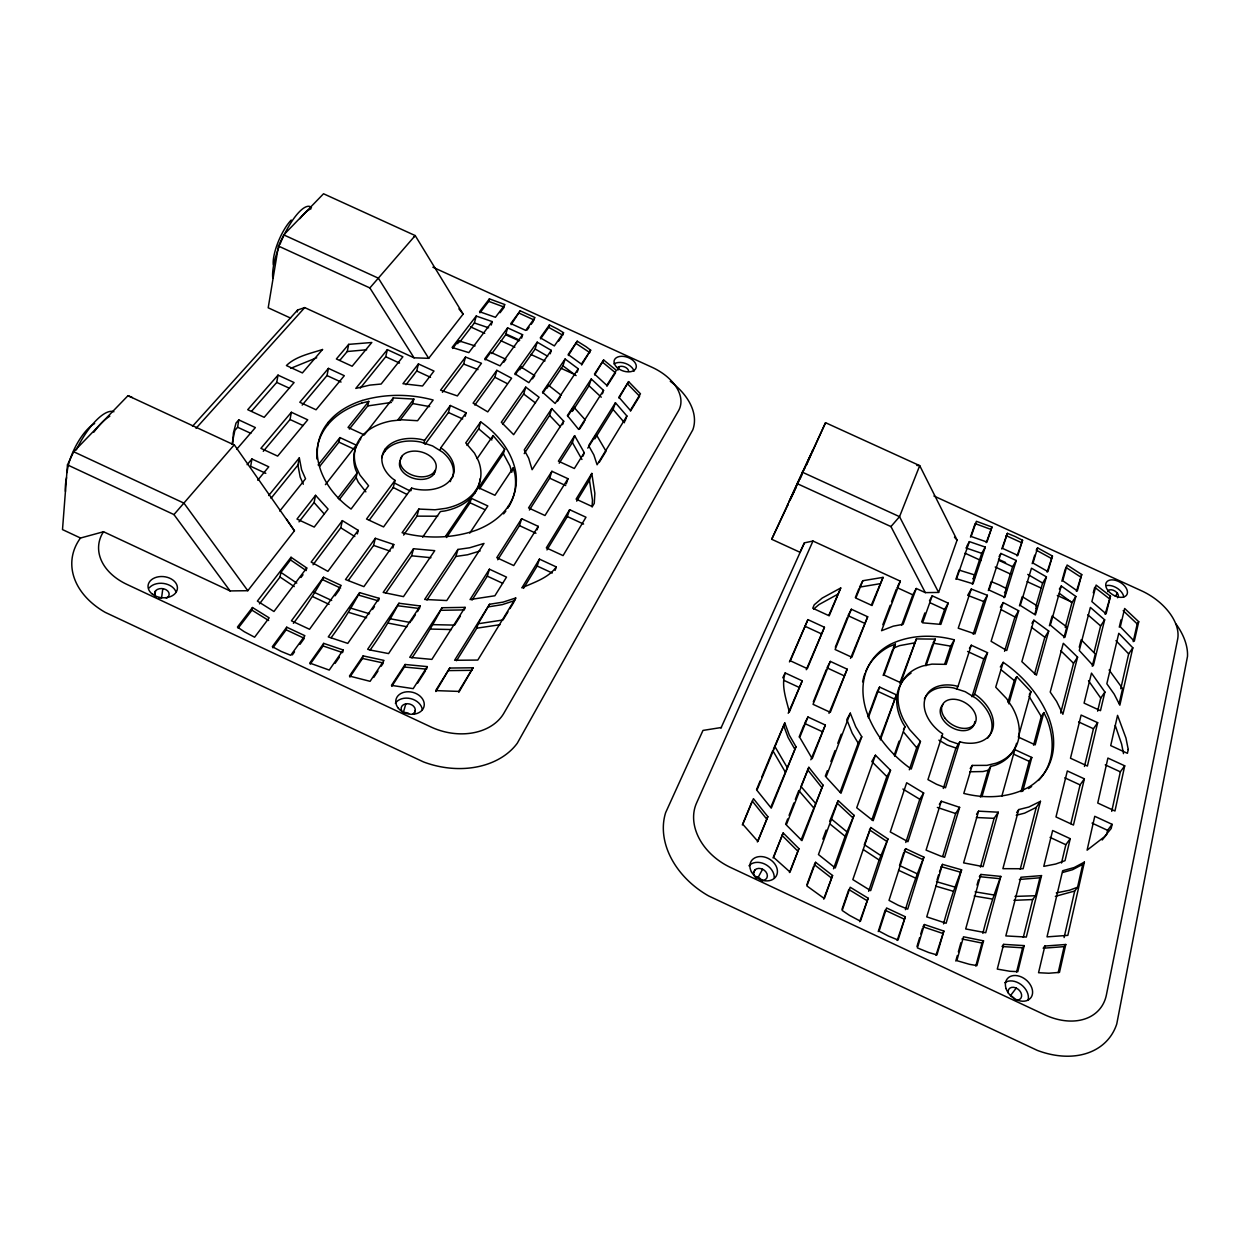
<?xml version="1.0" encoding="UTF-8"?>
<svg xmlns="http://www.w3.org/2000/svg" width="1250" height="1250" viewBox="0 0 1250 1250"><rect width="100%" height="100%" fill="white"/><g stroke="black" fill="none" stroke-linecap="round" stroke-linejoin="round"><path stroke-width="1.5" d="M232 444.156L234.859 430.406L237.609 427.234L238.797 419.891L255.375 427.578L236.609 449.375M232.719 444.297L233.391 433.063L236.016 423.062L238.797 419.891M592.062 506.859L592.469 500.203L589.453 480.234L591.812 473.422L594.859 493.391L594.266 503.375L592.328 506.609L576.109 499.125L591.812 473.422M132.406 397.531L127.969 395.703L73.688 451.75L67.469 464.891L62.5 529.594L80.531 538.031L103.531 531.734L230.062 590.922L247.812 590.703L294.438 530.797L286.578 519.312M154.797 596.484L155.516 590.875M162.812 588.641L161.562 597.984A7.312 5.281 5.9 0 0 158.734 597.984M192.484 426.297L297.609 310.016L304.719 307.594L414.047 357.812L428.703 358.328L463.141 314.094L415.203 235.578L323.531 193.766L283.719 234.875L278.438 246.062L268.203 307.797L290.562 318.078M257.703 480.203L268.781 466.812L251.922 458.984L250.672 466.312L265.797 473.328M251.609 411.188L276.734 382.406L278.016 375.125L294.094 382.547L264.188 417.312L247.719 409.703L278.016 375.125M297.25 311.984L297.609 310.016M238.141 628.203L251.969 610.156L252.469 607.516L269.172 617.859L254.609 637.219L244.203 631.672L237.453 627.062L252.469 607.516M263.281 451.312L290.031 419.516L291.375 412.266L307.734 419.828L277.656 456.109L260.906 448.344L291.375 412.266M303.312 484.219L300.188 477.094L297.906 465.109L299.312 457.859L268.688 495.531M259.453 603.875L280.016 577.016L280.922 572.406L290.516 559.906L291.031 557.266L306.719 567.969L306.156 570.594L290.516 559.906M302.172 405.094L327 375.562L328.438 368.375L344.312 375.688L316.062 409.781L299.812 402.266L328.438 368.375M327.688 424.937L328.219 422.312M272.906 647.812L286.172 629.828L286.719 627.203L304.891 635.703L290.719 655.297L281.203 651.422L272.328 646.688L286.719 627.203M299.016 521.859L314.078 502.547L315.562 495.328L328.062 509.062L314.219 527.078L296.984 519.078L315.562 495.328M339.844 360.297L347.234 351.516L348.719 344.359L371.812 342.5L352.141 366.234L336.375 358.969L348.719 344.359M319.594 466.5L338.953 442.141L339.922 437.578L356.297 445.156L325.422 484.656M1112.094 824.328L1111.203 828.469L1104.391 836.781L1087.094 850.172L1094.75 816.297L1112.094 824.328L1107.609 830.328L1106.719 834.453L1102.172 840M1124.719 765.812L1114.969 811L1097.75 803.031L1107.906 758.062L1124.719 765.812L1120.328 771.828L1111.734 811.359M293.391 623.312C304.906 608.609 314.766 593.172 323.578 577.25L341.219 585.469L309.531 629.281L291.438 620.812L323.578 577.25M360.312 440.016L360.891 437.422M349.344 429.078L367.766 405.922L368.766 401.375L361.641 403.109M313.047 564.766L340.766 527.797L342.375 520.625L358.188 530.328L357.359 533.906M339.234 499.625L356.141 477.531L357.156 472.984L355.625 469.672A64.344 43.5 14.6 0 1 359.141 441.609M360.297 388.109L385.734 356.734L387.344 349.641L402.875 356.781L381.141 384.031L369.859 385.109L355.797 388.422L387.344 349.641M1058.203 972.656L1064.109 946.641L1065.781 944.484L1044.859 946.047L1043.203 948.219L1064.109 946.641M1064.109 937.562L1074.688 891.031L1077.562 887.234L1082.766 864.312L1084.391 862.125L1074.172 867.531L1062.656 870.734L1047.016 936.875L1067.844 935.359L1084.391 862.125M1119.172 703.625L1122.578 688.531L1109.109 670.016M1133.203 641.656L1137.219 623.938L1138.719 621.734L1124.641 608.469L1120.312 626.781L1134.312 641.219L1138.719 621.734M1065.781 944.484L1059.484 972.375L1048.875 973.234L1038.547 972.719L1044.859 946.047M1132.828 647.812L1119.859 705.188L1114.172 694.109L1106.844 683.75L1118.781 633.281L1132.828 647.812L1128.672 653.875L1120.75 688.719M323.094 645.969L323.688 643.375L343.203 649.984L342.594 652.578L323.094 645.969L310.219 664.141M392.5 400.953L393.203 397.938L413.844 399.062L412.734 403.547L400.141 420.031M384.828 451.344L385.438 448.75A36.812 24.844 14.6 0 1 421.25 439.453L424.594 440.344L450.312 405.5L466.125 412.781L465.172 416.281M1119.266 627.156L1121 619.828M1070.234 838.688L1065.031 860.672L1055.734 864.016L1043.781 866.359L1052.641 830.516L1070.234 838.688L1065.844 844.719L1061.484 863.031M1084.375 778.828L1073.453 825.047L1055.984 816.938L1067.328 770.953L1084.375 778.828L1080.078 784.891L1070.844 823.688M1097.656 722.672L1087.406 766.047L1070.484 758.219L1081.125 715.062L1097.656 722.672L1093.438 728.75L1084.469 766.453M1104.906 692.016L1100.484 710.672L1084.078 703.125L1091.484 673.125L1104.906 692.016L1100.734 698.094L1097.625 711.156M331.094 637.734C341.938 623.312 351.125 608.125 359.656 592.641L379.094 598.312L378.438 600.891L359.031 595.234M348.359 580.422L373.609 545.422L375.328 538.297L393.766 544.484L392.859 548.047M406 384.703L416.719 370.969L418.422 363.922L433.984 371.062L422.531 386L402.922 383.719L418.422 363.922M369.391 519.984L393.266 487.516L395.016 480.406L392.359 478.469A36.812 24.844 14.6 0 1 385.438 448.75M401.172 458.906L401.813 456.328A18.406 12.422 14.6 0 1 425.766 453.547A18.406 12.422 14.6 0 1 434.609 471.484L433.938 474.047A18.375 12.422 14.6 0 1 411.359 477.594A18.375 12.422 14.6 0 1 400.078 460.828M1016.609 971.969L1022.594 947.781L1024.219 945.609L1003.656 944.359L1002.047 946.547L1022.594 947.781M1023.281 937.375L1032.672 899.562L1035.469 895.734L1039.906 877.781L1041.516 875.594L1020.922 877.25L1005.828 935.922L1026.328 937.062L1041.516 875.594M1092.25 666.219L1095.281 653.984L1081.172 639.781L1079.25 647.172M1105.094 614.312L1110.469 596.234L1096.125 585.062L1091.875 601.594L1106.109 613.859L1110.469 596.234M1024.219 945.609L1017.797 971.672L1009.922 971.281L997.281 969.094L1003.656 944.359M1104.641 619.828L1093.297 665.75L1079.281 650.5L1090.375 607.406L1104.641 619.828L1100.625 625.922L1094.094 652.234M349.875 677.078L362.516 658.469L363.156 655.891L384.016 660.422L370.094 681.328L349.453 676.047L363.156 655.891M466.125 412.781L440.781 447.813L443.406 449.688A36.812 24.844 14.6 0 1 450.906 479.266A36.812 24.844 14.6 0 1 415.078 489L411.641 488.109L410.969 490.688L408.125 489.953L394.375 483M423.938 442.906L424.594 440.344M1093.281 592.797L1094.703 587.297L1109.016 598.453M1040.469 801.297L1023.109 868.75L1002.891 868.672L1018.734 809.578L1028.828 807.031L1040.469 801.297L1036.25 807.391L1020.25 869.203M1077.578 657.156L1062.875 714.266L1056.594 701.391L1050.219 692.078L1063.297 643.297L1077.578 657.156L1073.547 663.281L1060.672 713.031M457.797 343.688L458.562 340.719L475.078 345.922M398.969 603.25L367.656 649.281L370.125 650.016C380.922 634.969 390.344 619.281 398.969 603.25L420.281 605.969L417.516 611.641M403.625 535.078L417.016 516.141L418.859 509.062L435.031 509.781L445.516 508.391A64.422 43.484 14.6 0 0 478.422 460.828L474.516 453.203L465.75 442.922L480.672 421.875C497.5 433.578 511.406 450.797 515.594 471.219A101.281 68.391 14.6 0 1 476.625 530.047C452.828 538.578 426.469 539.016 402.094 532.734L418.859 509.062M425.016 444.359L448.453 412.516L450.312 405.5M385.688 593.281L411.641 555.812L413.516 548.734L434.75 550.656L403.469 596.641L383.172 592.438L413.516 548.734M440.109 450.375L440.781 447.813M442.422 392.344L463.641 364.047L465.5 357.062L481.469 363.281L457.375 395.922L440.578 390.172L465.5 357.062M459.672 342.203L474.375 322.984L476.219 316.047L492.203 321.578L491.266 325.031M975.797 966.016L981.969 943.047L983.547 940.859L963.5 936.781L956.844 960.656L969.578 964.344L976.906 965.594L983.547 940.859M982.859 933.344C987.625 913.797 993.812 894.906 1000.812 876.406L980.891 874.438L979.359 876.656L999.266 878.625M1022.688 791.406L1031.797 757.453L1014.828 749.609L1013.109 752.219M1038.516 780.453A102.922 70.172 31.2 0 0 1047 719.156L1043.844 712.594L1035.188 744.844L1018.328 737.062L1030.984 691.703L1016.75 676.625L1014.281 680.562L1007.938 702.359M1063.938 637.797L1066.797 627.125L1065.375 625.875L1052.109 616.047L1049.406 625.75M1076.406 591.359L1081.719 574.562L1067.109 565.016L1062.75 580.703L1077.328 590.938L1081.719 574.562M1000.812 876.406L985.719 932.734L965.688 928.953L980.891 874.438M1075.844 596.469L1064.891 637.344L1050.359 625.125L1061.266 586L1075.844 596.469L1071.953 602.609L1065.25 627.469M479.969 312.812L488.734 301.375L489.406 298.859L504.984 304.609L495.438 317.297L479.547 311.703L489.406 298.859M1021 791.734L1029.188 761.359L1031.797 757.453M1033.547 745.172L1041.266 716.5L1043.844 712.594M450.328 481.625L451.031 479.063M404.375 667.031L405.078 664.484L427.266 666.609L426.531 669.156L404.375 667.031L391.797 686.328M980.453 867.094L994.109 818.344L998.234 812.203L978.578 811.156L976.547 814.234M1034.516 674.016L1044.828 637.25L1048.719 631.078L1033.875 620.203L1031.953 623.297M955.797 961.016L957.344 955.516M958.359 951.844L960.922 942.656M977 885.094L978.406 880.031M1001.812 796.234L1014.828 749.609M1061.844 581.203L1065.25 569M998.234 812.203L983.062 866.609L963.609 862.875L978.578 811.156M1048.719 631.078L1036.422 675.203L1021.859 661.656L1033.875 620.203M467 445.406L478.703 428.844L480.672 421.875M491.828 353.578L505.672 334.75L507.609 327.859L522.594 334.719L521.609 338.156M474.828 405.078L494.875 377.266L496.844 370.328L511.625 378.219L487.766 411.875L473.094 403.141L496.844 370.328M405.813 703.844L403.297 712.656A7.156 5.516 14.1 0 1 408.688 713.391M511.125 324.656L520.188 310.812L535 317.578L525.734 330.391L510.797 323.562L520.188 310.812M411.953 657.938C423.016 641.672 432.859 624.844 442.078 607.734L465.078 607.359L464.313 609.906L441.344 610.297M446.484 537.531L470.062 502.781L471.328 498.328L487.828 505.953L469.75 533.125M426.969 600.016L455.906 556.453L457.922 549.453L469.672 547.766L484 543.438L446.766 600.547L424.641 599.438L457.922 549.453M474.953 493L475.703 490.453M492.266 438.5L493.125 435.562L504.672 449.281L503.359 453.688L479.437 488.938M414.281 713.797L415.312 710.281M943.531 923.891C948.469 905.359 954.625 887.406 961.594 869.828L942.5 864.375L939.516 871.641M980.391 797.125L988.188 770.297L990.734 766.375L994.531 765.469A65.469 44.625 31.2 0 0 1016.578 743.312M1035.875 606.297L1042.641 583.047L1046.422 576.875L1031.469 568.219L1020.297 605.453L1035.391 614.953L1046.422 576.875M935.953 955.281L943.859 931.062L924.422 924.531L922.922 926.766L942.328 933.281M981.922 796.781L990.734 766.375M1008.859 703.859L1016.75 676.625M1034.922 613.984L1037.266 605.938L1022.25 596.641L1019.469 605.859M1047.062 572.125L1052.453 556.047L1037.578 547.875L1036.234 550.125L1051.078 558.281M943.859 931.062L936.953 954.906L928.75 952.531L917.391 947.891L924.422 924.531M961.594 869.828L946.125 923.25L926.734 916.875L942.5 864.375M1052.453 556.047L1047.938 571.609L1033.016 563.078L1037.578 547.875M519.891 369.766L520.75 366.844L534.719 375.625L532.5 378.812M521.703 368.047L535.156 349L537.203 342.156L551.266 350.375L550.219 353.797M502.641 424.391L523.688 394.016L525.75 387.125L539.094 397.266L513.641 434.672L501.344 422.25L525.75 387.125M937.016 880.016L938.516 874.984M548.672 327.391L549.422 324.906L557.922 329.219L563.531 332.719L562.766 335.188L548.672 327.391L540.547 338.859M942.812 856.047L955.625 813.531L959.625 807.344L941.297 801.234L939.344 804.344M1004.547 651.312L1014.906 616.984L1018.672 610.781L1003.188 602.547L1000.391 607.219M916.969 946.516L919.672 937.547M920.766 933.953L922.391 928.562M1032.172 563.641L1034.703 555.203M959.625 807.344L944.625 857.281L940.922 856.188L926.078 850.125L941.297 801.234M1003.188 662.328L995.719 687.188L1006.484 698.484L1012.156 707A65.562 44.609 31.2 0 1 995.984 763.219L986.953 765.359L972.219 765.422L963.797 793.422C985.719 798.969 1010.219 797.984 1030.062 786.344A103.062 70.172 31.2 0 0 1048.484 716.922C1039.281 694.703 1022.937 675.828 1003.188 662.328L1000.313 666.984M1018.672 610.781L1006.75 650.5L991.094 641.312L1003.188 602.547M435.906 691.531L449.734 668.047L473.078 667.781L458.828 692.344M512.234 470.859L513.141 467.922L514.812 473.75A101.156 68.406 14.6 0 1 508.766 506.719M507.844 508.203L508.625 505.672M472.031 600.125L487.297 576.156L489.438 569.203L506.516 577.125L494.875 595.766L470.062 599.547L489.438 569.203M547.375 388.016L548.281 385.109L561.406 395.406M456.531 660.734L476.813 628.172L478.188 623.75L489.562 604.266L503.047 602.125L515.703 598L514.875 600.516L502.234 604.641L488.766 606.797M905.422 909.672C910.641 891.734 916.922 874.281 923.891 857.156L905.688 848.672L904.266 850.938L922.438 859.406M943.297 788.469L955.937 748.031L959.812 741.797L963.156 742.625A37.453 25.484 31.2 0 0 992.609 729.578A37.453 25.484 31.2 0 0 977.547 696.125L974.656 694.109L987.547 652.688L971.297 645.219L969.438 648.344M971.969 696.75L983.781 658.938L987.547 652.688M1005.641 589.016L1012.609 566.703L1016.281 560.5L1000.891 553.453L999.078 556.578M897.156 940.453L905.328 916.75L886.562 907.969L879.094 931.125L888.422 936.078L898.078 940.016L905.328 916.75M1004.031 597.75L1006.828 588.781L999.125 584.859L991.219 581.625L988.328 590.562M1017.047 555.969L1022.578 540.266L1015.078 536.484L1007.375 533.328L1001.75 548.984M923.891 857.156L907.703 909.125L898.203 905.234L889.016 900.375L905.688 848.672M959.812 741.797L945.5 787.766L936.547 784.281L927.953 779.625L942.703 733.875L939.766 731.797A37.453 25.484 31.2 0 1 925.094 698.375A37.453 25.484 31.2 0 1 954.75 685.609L958 686.422L971.297 645.219M1016.281 560.5L1004.813 597.281L989.078 590.062L1000.891 553.453M1022.578 540.266L1017.859 555.391L1002.531 548.375L1007.375 533.328M549.062 386.312L562.953 365.844L565.094 359.016L578.266 368.797L577.172 372.203M524.219 453.641L549.625 415.406L551.797 408.547L563.703 421.219L562.594 424.641M568.375 355.531L577.219 341.203L586.031 346.688L590.672 350.188L581.625 365.031M497.719 559.766L519.469 525.625L521.656 518.703L538.219 526.359L537.094 529.812M905.797 842.5L919.781 799.266L923.641 793.016L906.672 782.75L890.266 831.938L907.938 841.687L923.641 793.016M973.172 634.219L983.734 601.547L987.391 595.297L971.297 589.047L967.688 595.328L983.734 601.547M878.234 931.578L885.125 910.219L903.859 918.984M903.672 852.75L899.547 865.531L917.859 874.078M987.391 595.297L974.953 633.891L958.234 628.203L971.297 589.047M529.391 510.047L549.672 478.172L551.906 471.297L567.984 478.703L566.266 483.844M572.812 409.953L573.75 407.062L585.391 420.031M572.344 411.391L589.016 385.766L591.266 378.969L603.547 390.406L602.406 393.797M559.188 463.25L572.391 442.531L574.641 435.687L584.25 452.656L583.094 456.062M594.688 374.938L603.641 359.984L616.359 370.344L606.781 385.344L594.484 374.031L603.641 359.984M523.516 588.375L537.156 566.016L539.453 559.125L556.297 566.938L555.109 570.359M868.641 891.328L879.125 860L887.922 838.937L870.797 827.516L864.297 844.656L881.563 856.031M909.312 769.797L916.703 747.734L920.453 741.438L909.578 729.531L904.047 720.656A65.562 44.609 31.2 0 1 923.047 665.906L931.938 664.125L946.172 664.359L954.344 639.844C933.469 634.344 910.406 634.672 890.719 644.172A103.062 70.172 31.2 0 0 866.172 710.438C874.203 734.25 890.859 754.594 911.25 769.031L920.453 741.438M944.828 663.641L950.688 646.141L954.344 639.844M986.234 542.641L991.984 527.047L976.391 521.297L971.141 536.5L986.984 542.031L991.984 527.047M859.641 921.703L868.141 898.203L850.188 887.234L842.172 910.469L849.531 915.391L860.469 921.203L868.141 898.203M972.328 584.25L975.359 575.156L959.062 570.094L955.891 579.266M985.281 547.094L973.031 583.781L956.563 578.797L969.375 541.625L985.281 547.094L981.734 553.344L973.078 579.141L975.359 575.156M887.922 838.937L870.672 890.641L852.828 879.609L870.797 827.516M546.969 549.922L567.312 516.547L569.641 509.688L585.984 517.234L563.062 555.609L546.328 547.875L569.641 509.688M617.859 370.203L619.016 366.797M595.266 437.437L596.25 434.562L606.031 451.219L599.172 462.437M594.781 438.875L613.094 409.5L615.422 402.734L626.891 415.984L625.109 421.047M871.875 819.797L886.828 776.578L890.531 770.266L875.438 755.203L871.797 761.547L886.828 776.578M894.234 755.125L899.062 741.172M925.609 664.391L932.344 644.891M939.703 623.609L944.609 609.438L948.188 603.141L932.219 595.812L929.5 600.703M842.031 909.172L848.812 889.5L866.734 900.469M894.781 756.344L905.016 726.672L902.719 722.969A65.469 44.625 31.2 0 1 911.063 673.109M926.078 665.688L935.25 639.109L916.391 638.922L899.781 683.141M970.453 537.094L975.109 523.578L990.703 529.328M890.531 770.266L873.141 820.719L856.719 807.766L875.438 755.203M948.188 603.141L940.844 624.391L922.594 622.828L932.219 595.812M619 398.109L628.609 381.625L640.453 393.797L630.328 410.375L618.891 397.203L628.609 381.625M938.609 592.438L957.094 540.094L919.719 465.641L825.547 422.703L771.688 539.266L799.969 552.266L804.406 542.859L812.969 541.031L900.344 581.172L881.563 630.703L893.266 626.156L903.094 624.328L916.281 588.484L925.313 592.625L938.609 592.438L899.531 516.672L802.234 472.141M833.5 868.812L845.109 836.281L854.031 815.312L838.266 800.672L836.953 802.984L852.688 817.609M880 738.547L896.438 694.875L879.594 687.078L878.094 689.781M921.625 621.969L924.844 612.953M823.641 899.078L832.578 875.516L815.609 862.297L814.281 864.609L831.219 877.812M880.375 739.922L896.438 694.875M916.391 638.922L900.766 682.75L884.031 675.031L895.391 644.156L889.453 646.5A102.922 70.172 31.2 0 0 865.688 671.656M832.578 875.516L824.359 898.578L806.906 885.953L815.609 862.297M854.031 815.312L835.266 867.953L818.453 854.547L838.266 800.672M822.828 839.125L826.172 830.062M840.062 792.344L858.188 743.141L861.766 736.766L855.734 726.766L850.297 713.172L846.797 719.562L852.203 733.156L858.188 743.141M868.047 716.406L877.344 691.141L894.156 698.906M883.125 675.438L892.484 650.016M901.594 625.312L912.813 594.844L916.281 588.484M806.922 884.609L813.609 866.422M829.609 821.484L836.297 804.75M868.297 717.766L879.594 687.078M861.766 736.766L840.984 793.281L826.062 777.047L850.297 713.172M801.125 839.812L823.016 785.109L808.828 767.312L800.984 786.484L815.641 803.469M825.313 776.141L827.391 770.656M830.859 761.547L835.016 750.594M837.781 743.297L841.25 734.172M882.828 624.719L890.219 605.25M891.562 601.703L896.266 589.312M789.438 872.547L798.922 848.641L783.172 832.938L773.047 857.938M798.922 848.641L790.047 872.047L773.625 857.359L783.172 832.938M823.016 785.109L801.953 840.641L786.297 824.938L808.828 767.312M785.609 824.234L787.688 818.922M789.078 815.375L793.922 802.953M795.312 799.422L798.781 790.547L813.391 807.516M810.828 759.766L825.344 725.047L807.969 717L804.594 723.438L821.906 731.484M829 713.359L847.172 669.172L830.344 661.406L827 667.844L843.766 675.609M850.516 658.391L867.672 616.75L851.344 609.234L848.031 615.672L864.297 623.156M871.438 604.891L883.062 577.359L862.828 580.719L859.531 587.141L879.703 583.766M825.344 725.047L812.203 758.656L799.75 737.406L807.969 717M847.172 669.172L830.312 712.328L813.062 704.328L830.344 661.406M867.672 616.75L851.844 657.25L835.125 649.516L851.344 609.234M883.062 577.359L872.047 605.531L855.844 598.062L862.828 580.719M825.547 422.703L806.172 465.562M67.469 464.891L173.953 514.578L234.281 444.797L294.438 530.797M813.297 701.828L826.281 669.641M835.312 647.203L847.328 617.422M757.359 841.953L767.844 816.656L753.438 798.656L742.812 824.281L757.891 841.391L767.844 816.656M770.75 807.422L795.984 746.734L789.312 735.156L784.797 722.969L773.453 749.156M795.984 746.734L771.281 808.141L756.906 790.281L784.797 722.969M799.109 737.047L803.906 725.141M855.328 597.562L858.828 588.875M787.922 504.078L787.531 505.047L788.172 503.844M742.312 824.922L751.516 802.719M802.25 680.844L789.344 711.984C786.328 699.578 780.906 685.453 785.188 672.938L802.25 680.844L788.203 713.281M824.453 627.266L807.312 668.641L790.359 660.797L807.906 619.625L824.453 627.266L806.266 669.719M840.734 587.969L829.203 615.812L812.766 608.234L814.25 604.766L822.188 598.094L840.734 587.969L828.828 615.312M756.531 789.625L760.219 780.734M761.688 777.188L772.75 750.531L785.125 771.75M812.25 451.625L812.719 450.406L812.219 451.375M789.438 661.922L807.906 619.625M812.969 541.031L696.516 803.109A56.203 42.891 28.9 0 0 730.562 867.469L1044.609 1014.734A58.703 42.078 39.5 0 0 1106.422 994.797L1177.641 639.219A47.609 29.125 32 0 0 1141.484 590.781L933.938 496.016M788.797 502.094L800.516 476.391M720.969 728.062L804.406 542.859M799.891 479.375L802.25 474.203M809.953 456.766L806.203 465.016M803.969 469.922L805.453 466.656M801.156 475.031L811.25 453.375M797.531 483.875L799.141 480.406M795.219 488.859L796.734 485.594M794.453 490.5L790.609 498.719M771.688 539.266L788.281 504.047M789.938 500.516L795.75 488.188M782.766 677.812L785.188 672.938M897.797 585.953L900.344 581.172M753.516 872.828L755.25 869.609M758.203 877.25L762.578 869.219M895.391 644.156L893.156 648.203L899.578 645.641L914.125 642.953M966.75 546.344L969.375 541.625M935.25 639.109L932.953 643.125L950.688 646.141M903.469 729.359L905.016 726.672M1004.469 592.734L1006.828 588.781M556.297 566.938C548.484 577.984 533.844 582.438 521.891 587.859L539.453 559.125M956.641 688.719L958 686.422M507.953 611.859L503.016 619.969L478.188 623.75M509.938 608.625L513.891 602.141M576.703 501.141L589.453 480.234M473.078 667.781L458.656 691.406L435.656 690.609L449.734 668.047M515.703 598L477.797 660.062L454.594 660.281L489.562 604.266M626.891 415.984L597.094 464.766L593.859 454.938L588.625 445.641L615.422 402.734M630.469 411.172L639.594 396.234L627.75 384.078M973.266 696.391L974.656 694.109M103.531 531.734L102.016 534.219A57.109 40.266 6.5 0 0 126.891 584.391L430.938 726.969A55.766 42.234 16 0 0 503.969 713.078L678.469 410.859A45.984 28.984 19.9 0 0 651.922 367.234L432.875 267.203M1035.641 608.562L1037.266 605.938M587.781 448.125L596.25 434.562M1059.359 589.078L1061.266 586M538.219 526.359L513.734 565.562L496.781 557.688L521.656 518.703M567.984 478.703L544.984 515.516L528.547 507.922L551.906 471.297M584.25 452.656L574.344 468.5L558.391 461.156L574.641 435.687M427.266 666.609L413.203 688.641L391.453 685.375L405.078 664.484M465.078 607.359L431.875 659.391L409.734 657.344L442.078 607.734M417.5 683.312L425.531 670.734M460.438 615.984L454.625 625.109L432 624.625M579.719 428.938L584.453 421.516M606.906 386.312L615.516 372.812L602.828 362.453M970.234 768.516L972.219 765.422M603.547 390.406L578.641 429.422L567.391 415.562L591.266 378.969M1029.312 694.328L1030.984 691.703M563.703 421.219L532.109 469.688L528.703 458.266L524.234 449.906L551.797 408.547M567.609 416.484L573.75 407.062M1115.375 596.328L1117.391 593.266M420.281 605.969L388.578 653.578L370.125 650.016M578.266 368.797L555.156 403.484L542.516 392.203L565.094 359.016M590.672 350.188L581.391 364.094L568.156 354.516L577.219 341.203M373.703 677.469L377.984 671.031M381.203 666.219L383.328 663L362.516 658.469M411.312 620.953L415.438 614.75M513.141 467.922L494.938 495.281L478.547 487.719L504.672 449.281M557.391 401.453L560.406 396.922M445.578 536.234L471.328 498.328M542.844 393.109L548.281 385.109M1016.641 812.641L1018.734 809.578M343.203 649.984L329.25 670.078L309.734 663.062L323.688 643.375M379.094 598.312L347.781 643.391L328.266 636.906L359.656 592.641M551.266 350.375L528.844 382.672L514.828 373.703L537.203 342.156M563.531 332.719L554.359 345.922L540.281 337.797L549.422 324.906M335.078 663.391L339.375 657.203M372.484 609.469L374.469 606.609M422.625 537.172L440.406 511.547L444.812 510.953A64.344 43.5 14.6 0 0 480.094 478.812M477.125 458.625L493.125 435.562M558.688 341.062L561.75 336.656M375.328 538.297L345.5 579.547L363.891 586.641L393.766 544.484M515.203 374.656L520.75 366.844M358.188 530.328L327.922 571.359L311.172 562.078L342.375 520.625M411.641 488.109L383.562 526.922L366.531 519.016L395.016 480.406M522.594 334.719L500.063 365.875L484.734 358.859L507.609 327.859M292.344 654.906L294.516 651.891M299.969 644.359L304.312 638.328L286.172 629.828M335.031 595.812L339.5 589.625M503.734 362.312L505.938 359.281L490.734 352.312L485.156 359.875M527.062 330.047L529.125 327.203M531.172 324.344L533.234 321.5M300.938 577.531L303.031 574.75M306.719 567.969L273.953 611.5L257.391 601.094L291.031 557.266M492.203 321.578L468.828 352.609L452.094 347.484L476.219 316.047M500.047 312.75L504.297 307.125L488.734 301.375M337.969 498.016L357.156 472.984M397.781 420.016L413.844 399.062M452.625 348.469L458.562 340.719M1016.25 988.078L1010.531 995.547A7.5 5.516 40 0 1 1014.781 999.375M393.203 397.938L364.297 434.922L348.031 427.422L368.766 401.375M318.109 464.953L339.922 437.578M279.766 511.062L305.531 478.766L301.609 469.844L299.312 457.859M271.031 498.297L297.906 465.109M247.094 464.703L251.922 458.984M925.313 592.625L890.953 526.578L899.531 516.672L919.719 465.641L916.812 465.438M414.047 357.812L369.859 287.938L415.203 235.578L414.125 236.75M196.031 428.312L304.719 307.594M80.531 538.031L80.125 538.5A81.344 57.812 6.2 0 0 105.156 612.328L423.469 761.922A79.422 60.625 15.8 0 0 517.297 743.203L692.781 429.891A65.578 41.734 19.9 0 0 670.266 381.312M813.688 609.031L818.969 604.578L837.484 594.422M1082.766 864.312L1072.547 869.719L1062.688 872.469M290.641 368.359L316.703 357.766M1036.25 807.391L1024.625 813.141L1016.234 815.281M1074.688 891.031L1055.359 896.344M1077.562 887.234L1069.562 890.203L1056.297 892.922M480.125 550.953L467.625 554.75L455.906 556.453M367.766 405.922L391.406 402.438M362.203 400.5C385.203 393.688 410.062 393.797 433.156 400.016L417.578 420.719L402.031 419.781L391.797 420.875A64.422 43.484 14.6 0 0 356.219 467.062L359.875 474.969L368.594 485.781L351.078 509.047C333.828 496.609 319.828 477.922 317.438 456.313A101.281 68.391 14.6 0 1 362.203 400.516M988.188 770.297L982.953 771.547L969.844 771.781M500 624.719L476.813 628.172M721.469 727.484L702.984 730.422L665.625 812.672A80.047 61.562 29 0 0 708.578 895.906L1037.359 1050.406A83.594 60.391 39.8 0 0 1116.766 1023.938L1187.5 656.375A67.891 41.922 32.1 0 0 1176.047 624.016M347.234 351.516L366.656 349.766M437.672 516.219L417.016 516.141M1019.344 879.469L1039.906 877.781M994.109 818.344L976.328 817.5M1035.469 895.734L1014.984 896.406M1032.672 899.562L1013.891 900.344M448.969 670.594L472.281 670.312M430.938 557.703L411.641 555.812M451.391 629.547L430.734 629.078M992.109 899L974.203 896.031M994.828 895.141L975.109 891.844M410.281 622.5L389.578 618.656M419.578 608.531L398.281 605.828M412.734 403.547L429.672 406.609M981.969 943.047L961.953 938.984M388.391 623.141L406.891 626.766M960.078 872.062L941.016 866.625M955.625 813.531L937.375 807.453M958.406 744.062L949.578 741.016L941.313 736.156M955.937 748.031L947.125 745L938.891 740.141M390.172 551.141L373.609 545.422M936.5 881.688L955.672 887.297M935.656 886.094L953.031 891.188M350.031 607.938L369.516 613.766M348.953 612.469L366.609 617.75M463.641 364.047L477.984 369.594M965.859 547.906L981.734 553.344M474.375 322.984L488.641 327.797M406.984 494.453L393.266 487.516M340.625 588.078L323 579.859M448.453 412.516L462.703 418.953M967.578 651.484L983.781 658.938M331.672 600.453L313.922 592.172M329.109 604.375L312.938 596.734M915.328 878L898.563 870.266M519.484 313.312L534.266 320.078M1006.078 535.594L1021.25 542.531M505.672 334.75L519.156 340.844M998.828 560.328L1012.609 566.703M505.562 333.75L519.719 340.234M998.5 559.281L1005.578 562.516M283.719 234.875L378.375 278.188L428.703 358.328M470.531 326.844L484.719 333.344M500.672 340.641L514.859 347.141M530.828 354.438L545.016 360.938M560.969 368.25L575.156 374.734M965.031 553.219L981 560.531M995.203 567.016L1011.172 574.328M1027.125 581.641L1041.328 588.141M1057.297 595.453L1071.484 601.938M278.438 246.062L369.859 287.938M796.969 483.531L890.953 526.578M896.938 587.547L912.813 594.844M930.734 603.062L944.609 609.438M385.734 356.734L399.5 363.062M416.719 370.969L430.531 377.328M327 375.562L341.062 382.047M549.672 478.172L565.688 485.547M1078.609 721.922L1093.438 728.75M276.734 382.406L289.547 388.312M567.312 516.547L583.594 524.062M804.703 626.125L821.187 633.734M1105.266 764.875L1120.328 771.828M290.031 419.516L303.062 425.547M338.953 442.141L353.656 448.953M470.062 502.781L484.859 509.625M519.469 525.625L535.953 533.25M1013.953 754.312L1029.188 761.359M1064.797 777.828L1080.078 784.891M237.609 427.234L250.828 433.359M537.156 566.016L552.25 573.016M783.656 680.234L798.969 687.312M1092.062 823.109L1107.609 830.328M127.969 395.703L234.203 444.984M487.297 576.156L502.609 583.266M1050.062 837.391L1065.844 844.719M73.688 451.75L183.938 503.125L247.812 590.703M1027.75 574.406L1042.641 583.047M535.156 349L547.625 356.25M1001.031 609.562L1014.906 616.984M494.875 377.266L506.875 383.406M268.656 620.5L251.969 610.156M919.781 799.266L902.891 789.031M354.812 536.547L340.766 527.797M886.516 841.219L869.422 829.797M1065.734 567.266L1080.312 576.797M576.422 343.688L589.859 352.656M562.953 365.844L576.078 375.609M523.688 394.016L535.484 402.969M863.469 849.672L879.125 860M280.922 572.406L296.766 583.078M280.016 577.016L294.234 586.594M1000.812 669.547L1014.281 680.562M478.703 428.844L491.844 439.984M1059.281 593.281L1071.953 602.609M1031.375 627.219L1044.828 637.25M847.453 832.266L831.141 818.797M830.375 824.344L845.109 836.281M797.625 850.953L781.906 835.266M1123.172 610.672L1137.219 623.938M1087.844 614.766L1100.625 625.922M1060.781 650.719L1073.547 663.281M916.703 747.734L903.484 731.984M589.016 385.766L601.266 397.188M549.625 415.406L560.359 426.719M365.859 491.859L358.25 482.125L356.141 477.531M324.078 513.812L314.078 502.547M1115.969 640.672L1128.672 653.875M954.469 537.219L957.094 540.094M613.094 409.5L624.516 422.734M458.938 308.875L463.141 314.094M752.219 801.016L766.609 818.984M807.562 769.641L821.734 787.438M1088.5 680.656L1100.734 698.094M503.359 453.688L509.984 466.031L511.797 472.328M173.953 514.578L230.062 590.922M1028.969 696.188L1041.266 716.5M787.281 767.656L774.844 746.406M572.391 442.531L581.938 459.469M794.766 749.094L788.094 737.516L783.594 725.344M1115.266 725.5L1121.625 744.078L1123.5 753.625M299.938 218.672A42.562 12.609 -66.5 0 1 311.047 208.781M272.781 278.047A42.547 12.719 -66.5 0 1 279.297 246.031M279.922 244.453A42.547 12.719 -66.5 0 1 311.484 207.531M273.297 264.859A28.938 8.75 -66.5 0 1 291.25 220.016M93.828 432.188A49.609 17.078 -63.5 0 1 109.828 416.172M65.453 491.453A49.609 17.234 -63.5 0 1 66.516 477.672M76.297 449.875A49.609 17.234 -63.5 0 1 113.906 411.75M67.141 472.516A33.719 11.844 -63.4 0 1 94.656 423.562M402.969 712.562A7.187 5.516 14.2 0 1 403.422 704.734A7.187 5.516 14.2 0 1 413.453 706.094A7.187 5.516 14.2 0 1 413.016 713.922M156.047 596.797A7.344 5.297 6.1 0 1 157.391 589.422A7.344 5.297 6.1 0 1 167.656 590.922A7.344 5.297 6.1 0 1 166.328 598.281M149.188 587.906A14.688 10.578 6.1 0 1 163.75 583.469A14.688 10.578 6.1 0 1 175.969 591.828M395.359 703.297A14.375 11.031 14.2 0 1 410.687 698.625A14.375 11.031 14.2 0 1 422.328 709.781M505.828 511.078A101.156 68.406 14.6 0 1 503.562 513.891M316.906 458.984A101.156 68.406 14.6 0 1 361.625 403.125M434.609 471.484A18.406 12.422 14.6 0 1 410.547 474.391A18.406 12.422 14.6 0 1 401.813 456.328M381.688 457.922A36.766 24.844 14.6 0 1 420.594 442.031L432.547 445.922L442.719 452.25A36.766 24.844 14.6 0 1 452.391 477.766M435.5 470.016A18.375 12.422 14.6 0 1 433.938 474.047M617.516 369.156A5.766 3.594 19.5 0 1 622.891 366.422A5.766 3.594 19.5 0 1 628.625 371.188M614.031 363.984A11.531 7.187 19.5 0 1 625.578 363.469A11.531 7.187 19.5 0 1 634.031 371.219M755.562 876.484A7.219 5.609 30.7 0 1 762.203 880.937M1008.203 992.953A7.531 5.516 39.8 0 1 1013.609 987.312A7.531 5.516 39.8 0 1 1021.531 994.422A7.531 5.516 39.8 0 1 1016.141 1000.078M756.078 878.141A7.25 5.625 30.6 0 1 756.578 868.828A7.25 5.625 30.6 0 1 766.969 873.703A7.25 5.625 30.6 0 1 761.109 880.5M1107.641 591.656A5.938 3.625 31.2 0 1 1114.906 591.031A5.938 3.625 31.2 0 1 1117.594 597.75M1004.781 982.703A15.062 11.047 39.8 0 1 1020.969 984.5A15.062 11.047 39.8 0 1 1028.156 999.906M748.953 865.812A14.516 11.234 30.6 0 1 764.625 864A14.516 11.234 30.6 0 1 774.219 877.656M1106.719 585.547A11.891 7.25 31.2 0 1 1123.766 596.938M1031.641 786.469A102.922 70.172 31.2 0 1 1028.547 788.578M862.625 681.859A102.922 70.172 31.2 0 1 865.031 673.281M924.375 699.062A37.406 25.484 31.2 0 1 953.391 687.891L965.219 691.703L976.141 698.391A37.406 25.484 31.2 0 1 987.703 738.109M974.766 721.531A18.703 12.734 31.2 0 1 952.125 727.703A18.703 12.734 31.2 0 1 943.047 704.516M1128.234 749.5L1127.406 753.312L1110.719 745.609L1117.562 715.359L1125.953 738.047L1128.234 749.5M322.531 349.5L302.391 372.922L286.406 365.547C295.875 356.297 310.234 353.562 322.531 349.5M152.406 594.188A14.75 10.594 6.2 0 0 176.953 590.594A14.75 10.594 6.2 0 0 158.844 576.719A14.75 10.594 6.2 0 0 152.406 594.188M398.375 708.297A14.438 11.031 14.3 0 0 422.953 709.031A14.438 11.031 14.3 0 0 408.703 691.766A14.438 11.031 14.3 0 0 398.375 708.297M616.594 367.062A11.562 7.187 19.5 0 0 635.625 368.828A11.562 7.187 19.5 0 0 623.281 356.359A11.562 7.187 19.5 0 0 616.594 367.062M1006.094 988.641A15.125 11.047 39.7 0 0 1029.203 999.375A15.125 11.047 39.7 0 0 1021.688 977.094A15.125 11.047 39.7 0 0 1006.094 988.641M751.453 871.859A14.562 11.25 30.5 0 0 775.312 877.359A14.562 11.25 30.5 0 0 764.172 856.953A14.562 11.25 30.5 0 0 751.453 871.859M1107.797 590.312A11.922 7.234 31.2 0 0 1126.516 595.188A11.922 7.234 31.2 0 0 1115.484 580.328A11.922 7.234 31.2 0 0 1107.797 590.312M945.109 718.344A18.719 12.734 31.2 0 0 974.859 723.562A18.719 12.734 31.2 0 0 956.656 699.547A18.719 12.734 31.2 0 0 945.109 718.344"/></g></svg>
